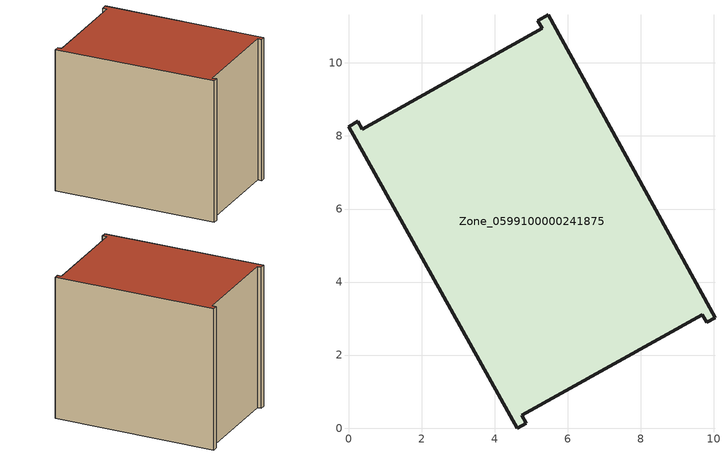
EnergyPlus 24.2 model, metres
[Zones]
Zone_0599100000241875
 floor ground (C_G): 0.38,8.19 5.31,10.95 5.19,11.16 5.47,11.32 10.04,3.02 9.81,2.9 9.69,3.11 4.75,0.35 4.87,0.14 4.62,0 0,8.26 0.26,8.4 z0
 wall outside (C_F): 4.62,0 4.87,0.14 4.75,0.35 9.69,3.11 9.81,2.9 10.04,3.02 5.47,11.32 5.19,11.16 5.31,10.95 0.38,8.19 0.26,8.4 0,8.26 4.62,0 z0:8.33
 roof outside (C_R): 0.38,8.19 0.26,8.4 0,8.26 4.62,0 4.87,0.14 4.75,0.35 9.69,3.11 9.81,2.9 10.04,3.02 5.47,11.32 5.19,11.16 5.31,10.95 z8.33
[BUILDING]
Pand.0599100000241875: North Axis=0; Terrain=City; Loads Convergence Tolerance Value=0.04; Temperature Convergence Tolerance Value=0.4; Solar Distribution=FullExterior; Maximum Number of Warmup Days=25; Minimum Number of Warmup Days=1
[Site:Location]
Rotterdam.The.Hague.AP_ZH_NLD Design_Conditions: Latitude=51.96; Longitude=4.45; Time Zone=1; Elevation=-4.5
[SITE:GROUNDTEMPERATURE:BUILDINGSURFACE]
18, 18, 18, 18, 18, 18, 18, 18, 18, 18, 18, 18
[MATERIAL] Thermal Absorptance=0.9; Solar Absorptance=0.7; Visible Absorptance=0.7
Name | Roughness | Thickness | Conductivity | Density | Specific Heat
G.TI.1965-1974 | MediumSmooth | 0.15 | 0.882353 | 540 | 1210
F.TI.1965-1974 | Rough | 0.3 | 0.697674 | 1920 | 840
R.TI.1965-1974 | MediumRough | 0.2 | 0.232558 | 1500 | 1000
[CONSTRUCTION]
C_G: G.TI.1965-1974
C_F: F.TI.1965-1974
C_R: R.TI.1965-1974
[ZONE]
Zone_0599100000241875: Type=1; Multiplier=1; Ceiling Height=Autocalculate; Volume=Autocalculate; Floor Area=autocalculate; Part of Total Floor Area=Yes
[ZONEINFILTRATION:DESIGNFLOWRATE]
Infil_Zone_0599100000241875: Zone or ZoneList or Space or SpaceList=Zone_0599100000241875; Schedule=AlwaysOn; Design Flow Rate Calculation Method=Flow/Area; Flow Rate per Floor Area=0.003; Constant Term Coefficient=1; Temperature Term Coefficient=0; Velocity Term Coefficient=0; Velocity Squared Term Coefficient=0
[HVACTEMPLATE:ZONE:IDEALLOADSAIRSYSTEM]
Zone_0599100000241875: Maximum Heating Supply Air Temperature=50; Minimum Cooling Supply Air Temperature=13; Maximum Heating Supply Air Humidity Ratio=0.0156; Minimum Cooling Supply Air Humidity Ratio=0.0077; Heating Limit=NoLimit; Cooling Limit=NoLimit; Dehumidification Control Type=ConstantSensibleHeatRatio; Cooling Sensible Heat Ratio=0.7; Dehumidification Setpoint=60; Humidification Control Type=None; Humidification Setpoint=30; Outdoor Air Method=None; Outdoor Air Flow Rate per Person=0.00944; Outdoor Air Flow Rate per Zone Floor Area=0; Outdoor Air Flow Rate per Zone=0; Demand Controlled Ventilation Type=None; Outdoor Air Economizer Type=NoEconomizer; Heat Recovery Type=None; Sensible Heat Recovery Effectiveness=0.7; Latent Heat Recovery Effectiveness=0.65
[ZONECONTROL:THERMOSTAT]
ThermostatControl_Zone_0599100000241875: Zone or ZoneList=Zone_0599100000241875; Control Type Schedule=DualSetpointControlType; Control 1=Thermostat_Zone_0599100000241875; Temperature Difference Between Cutout And Setpoint=0
[THERMOSTATSETPOINT:DUALSETPOINT]
Thermostat_Zone_0599100000241875: Heating Setpoint Temperature Schedule=HeatingSetpoint_Zone_0599100000241875; Cooling Setpoint Temperature Schedule=CoolingSetpoint_Zone_0599100000241875
[SCHEDULE:COMPACT]
HeatingSetpoint_Zone_0599100000241875: Through: 12/31, For: AllDays, Until: 24:00, 21
CoolingSetpoint_Zone_0599100000241875: Through: 12/31, For: AllDays, Until: 24:00, 24
DualSetpointControlType: Through: 12/31, For: AllDays, Until: 24:00, 4
AlwaysOn: Through: 12/31, For: AllDays, Until: 24:00, 1
